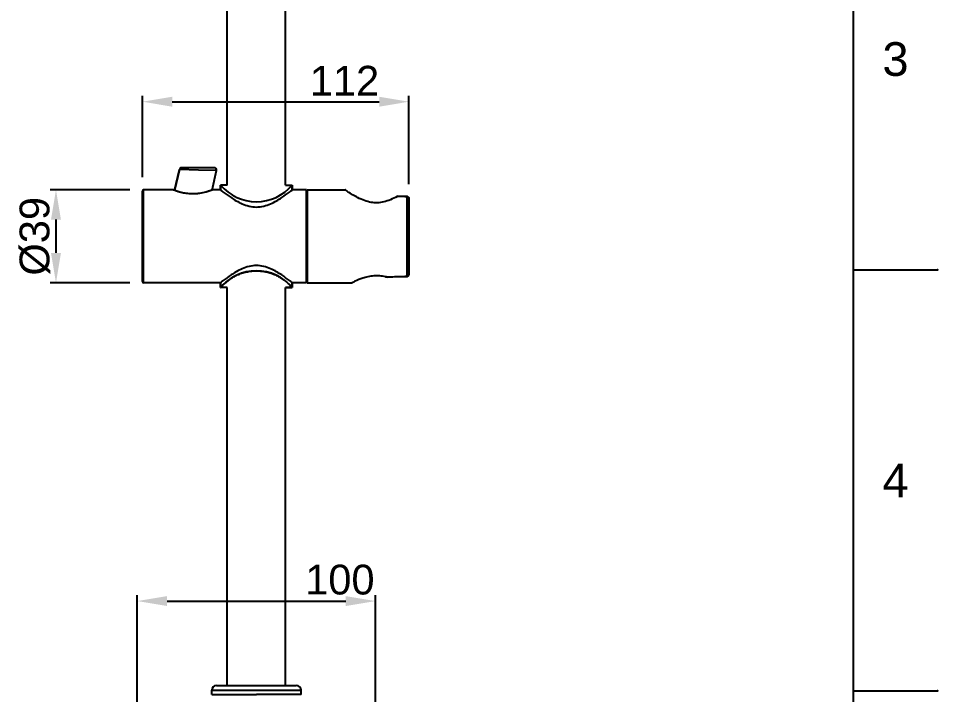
# Model space of a CAD drawing. Header units: millimetres. Extents: x 3856 to 4906, y -261 to 1224.
# Drawn here: x 4519.6 to 4905.5, y 480 to 763.8 of the extents above; entities that cross this region are included whole.
import ezdxf

# ---------------------------------------------------------------- set-up
doc = ezdxf.new("R2010")
doc.units = ezdxf.units.MM
doc.header["$LTSCALE"] = 0.1
doc.layers.add('02___PRT_ALL_AXES', color=7, linetype='Continuous')
doc.styles.get("Standard").update_dxf_attribs({"font": 'arial.ttf'})
doc.dimstyles.new('STANDARD-2', dxfattribs={"dimscale": 5, "dimtxt": 2.5, "dimasz": 2.5, "dimexe": 0.5, "dimexo": 0.5, "dimgap": 0.5, "dimtad": 1, "dimzin": 12, "dimdsep": 46, "dimtxsty": 'Standard', "dimcen": 0.09, "dimclrd": 1, "dimclre": 1, "dimadec": 0, "dimazin": 0, "dimtp": 0.01, "dimtm": 0.01, "dimtfac": 1, "dimtofl": 0, "dimtmove": 0, "dimatfit": 3, "dimldrblk": 'DOT', "dimfxl": 0, "dimtolj": 1, "dimarcsym": 0})

# ---------------------------------------------------------------- blocks, each defined once
blk = doc.blocks.new('*D172')
at = {"color": 3, "lineweight": -2}
for p, q in [((4566.38, 691.86), (4532.93, 691.86)), ((4535.43, 679.36), (4535.43, 665.36)), ((4566.38, 652.86), (4532.93, 652.86))]:
    blk.add_line(p, q, dxfattribs=at)
at = {"color": 3}
for points in [[(4533.34, 679.36), (4537.51, 679.36), (4535.43, 691.86)], [(4533.34, 665.36), (4537.51, 665.36), (4535.43, 652.86)]]:
    blk.add_solid(points, dxfattribs=at)
at = {"layer": 'Defpoints', "color": 0}
for p in [(4568.88, 691.86), (4535.43, 652.86), (4568.88, 652.86)]:
    blk.add_point(p, dxfattribs=at)
at = {"color": 0, "insert": (4520.15, 672.36), "char_height": 12.5, "attachment_point": 2, "rotation": 90}
blk.add_mtext('\\A1;%%c39', dxfattribs=at)
blk = doc.blocks.new('_Dot')
at = {"color": 0, "linetype": 'ByBlock', "lineweight": -2}
blk.add_line((-0.5, 0), (-1, 0), dxfattribs=at)
at = {"color": 0, "linetype": 'ByBlock', "const_width": 0.5}
blk.add_lwpolyline([(-0.25, 0, 1), (0.25, 0, 1)], format="xyb", close=True, dxfattribs=at)
blk = doc.blocks.new('*D177')
at = {"color": 3, "lineweight": -2}
for p, q in [((4571.71, 697.19), (4571.71, 731.35)), ((4683.61, 694.17), (4683.61, 731.35)), ((4584.21, 728.85), (4671.11, 728.85))]:
    blk.add_line(p, q, dxfattribs=at)
at = {"color": 3}
for points in [[(4584.21, 730.93), (4584.21, 726.76), (4571.71, 728.85)], [(4671.11, 730.93), (4671.11, 726.76), (4683.61, 728.85)]]:
    blk.add_solid(points, dxfattribs=at)
at = {"layer": 'Defpoints', "color": 0}
for p in [(4683.61, 728.85), (4571.71, 694.69), (4683.61, 691.67)]:
    blk.add_point(p, dxfattribs=at)
at = {"color": 0, "insert": (4656.55, 743.9), "char_height": 12.5, "attachment_point": 2}
blk.add_mtext('\\A1;112', dxfattribs=at)
blk = doc.blocks.new('*D179')
at = {"color": 3, "lineweight": -2}
for p, q in [((4569.57, 467.84), (4569.57, 521.74)), ((4669.55, 467.94), (4669.55, 521.74)), ((4582.07, 519.24), (4657.05, 519.24))]:
    blk.add_line(p, q, dxfattribs=at)
at = {"color": 3}
for points in [[(4582.07, 521.32), (4582.07, 517.16), (4569.57, 519.24)], [(4657.05, 521.32), (4657.05, 517.16), (4669.55, 519.24)]]:
    blk.add_solid(points, dxfattribs=at)
at = {"layer": 'Defpoints', "color": 0}
for p in [(4669.55, 519.24), (4569.57, 465.34), (4669.55, 465.44)]:
    blk.add_point(p, dxfattribs=at)
at = {"color": 0, "insert": (4654.61, 534.51), "char_height": 12.5, "attachment_point": 2}
blk.add_mtext('\\A1;100', dxfattribs=at)

msp = doc.modelspace()

# ---------------------------------------------------------------- linework, layer by layer
for p, q in [((4870.187, -225.568), (4870.187, 1188.574)), ((4870.187, 658.271), (4905.54, 658.271)), ((4870.187, 481.503), (4905.54, 481.503))]:
    msp.add_line(p, q)
at = {"color": 7, "linetype": 'Continuous'}
for p, q in [((4602.812, 483.78), (4605.813, 483.782)), ((4605.813, 483.782), (4619.56, 483.784)), ((4619.56, 483.784), (4633.312, 483.782)), ((4619.56, 483.784), (4636.255, 483.78)), ((4633.312, 483.782), (4636.057, 483.781)), ((4636.057, 483.781), (4636.312, 483.78)), ((4600.812, 479.98), (4600.812, 481.78)), ((4600.813, 479.98), (4601.563, 479.981)), ((4601.563, 479.981), (4604.901, 479.983)), ((4604.901, 479.983), (4619.56, 479.985)), ((4634.562, 479.983), (4619.56, 479.985)), ((4637.562, 479.981), (4634.562, 479.983)), ((4638.312, 479.98), (4637.562, 479.981)), ((4638.312, 479.98), (4638.312, 481.78))]:
    msp.add_line(p, q, dxfattribs=at)
at = {"color": 9, "linetype": 'Continuous'}
for p, q in [((4600.812, 481.78), (4619.56, 481.785)), ((4619.56, 481.785), (4638.312, 481.78))]:
    msp.add_line(p, q, dxfattribs=at)
at = {"color": 7, "linetype": 'Continuous'}
for centre, start, end in [((4602.812, 481.78), 90, 180), ((4636.312, 481.78), 0, 90)]:
    msp.add_arc(centre, 2, start, end, dxfattribs=at)
for p in [(4905.54, 658.271), (4905.54, 481.503)]:
    msp.add_point(p)
at = {"layer": '02___PRT_ALL_AXES', "color": 7, "linetype": 'Continuous'}
for p, q in [((4607.31, 693.858), (4607.31, 835.938)), ((4631.81, 693.858), (4631.81, 835.937)), ((4587.225, 700.383), (4585.197, 691.599)), ((4585.197, 691.599), (4587.225, 700.383)), ((4595.255, 700.152), (4587.225, 700.383)), ((4596.68, 701.158), (4588.199, 701.158)), ((4602.824, 699.933), (4595.255, 700.152)), ((4600.935, 691.752), (4602.824, 699.933)), ((4601.671, 701.157), (4601.578, 701.157)), ((4601.861, 701.158), (4601.654, 701.158)), ((4601.811, 701.157), (4601.671, 701.157)), ((4601.862, 701.157), (4601.811, 701.157)), ((4601.889, 701.158), (4601.861, 701.158)), ((4601.889, 701.158), (4601.862, 701.157)), ((4571.71, 653.359), (4571.71, 691.358)), ((4572.21, 652.858), (4572.21, 691.858)), ((4584.51, 691.858), (4572.21, 691.858)), ((4584.611, 691.819), (4584.51, 691.858)), ((4601.21, 691.858), (4600.964, 691.763)), ((4601.21, 691.858), (4601.109, 691.819)), ((4604.41, 691.858), (4601.21, 691.858)), ((4604.56, 693.858), (4604.56, 691.742)), ((4604.56, 691.742), (4604.56, 693.858)), ((4607.31, 693.858), (4604.56, 693.858)), ((4631.81, 693.858), (4634.56, 693.858)), ((4634.56, 693.858), (4634.56, 691.742)), ((4634.56, 691.742), (4634.56, 693.858)), ((4640.61, 691.858), (4634.71, 691.858)), ((4640.61, 652.858), (4640.61, 691.858)), ((4640.91, 691.858), (4640.91, 652.858)), ((4640.91, 691.858), (4656.817, 691.858)), ((4640.91, 691.858), (4656.817, 691.858)), ((4640.61, 689.508), (4640.91, 689.508)), ((4681.416, 689.086), (4678.905, 689.166)), ((4682.933, 689.038), (4681.412, 689.087)), ((4682.91, 655.607), (4682.91, 688.933)), ((4683.61, 688.338), (4683.61, 656.208)), ((4604.41, 652.858), (4572.21, 652.858)), ((4604.56, 652.975), (4604.56, 650.858)), ((4604.56, 650.858), (4604.56, 652.975)), ((4634.56, 652.975), (4634.56, 650.858)), ((4634.56, 650.858), (4634.56, 652.975)), ((4640.61, 652.858), (4634.71, 652.858)), ((4640.61, 655.208), (4640.91, 655.208)), ((4640.91, 652.858), (4659.81, 652.858)), ((4673.749, 655.318), (4674.421, 655.339)), ((4674.424, 655.25), (4676.815, 655.321)), ((4676.811, 655.32), (4679.942, 655.415)), ((4679.937, 655.415), (4682.932, 655.508)), ((4607.31, 650.858), (4604.56, 650.858)), ((4607.31, 650.858), (4604.56, 650.858)), ((4607.31, 483.783), (4607.31, 650.858)), ((4631.81, 483.781), (4631.81, 650.858)), ((4634.56, 650.858), (4631.81, 650.858)), ((4631.81, 650.858), (4634.56, 650.858))]:
    msp.add_line(p, q, dxfattribs=at)
msp.add_lwpolyline([(4601.654, 701.158), (4600.368, 701.157), (4599.579, 701.157), (4598.668, 701.157), (4596.68, 701.158)], dxfattribs=at)
for centre, radius, start, end in [((4588.199, 700.158), 1, 90.00004, 167.00001), ((4601.849, 700.158), 1, 347.00001, 87.70987), ((4572.21, 691.358), 0.5, 90, 180), ((4619.56, 706.43), 19.571, 219.96652, 320.03348), ((4682.91, 688.34), 0.698, 84.24726, 88.16226), ((4682.91, 688.338), 0.7, 0.00383, 84.25215), ((4619.56, 638.287), 19.571, 39.96652, 140.03348), ((4682.91, 656.208), 0.7, 276.15428, 359.99621), ((4683.086, 656.209), 0.524, 344.08098, 359.92251), ((4572.21, 653.358), 0.5, 180, 270), ((4545.384, 4880.519), 4227.15, 271.749267, 271.864384), ((4682.91, 656.206), 0.698, 271.79297, 276.15856)]:
    msp.add_arc(centre, radius, start, end, dxfattribs=at)
for points, knots in [([(4601.578, 701.157), (4600.966, 701.155), (4599.333, 701.151), (4597.7, 701.158), (4596.68, 701.158)], [0, 0, 0, 0, 0.3747467, 1, 1, 1, 1]), ([(4600.964, 691.763), (4599.858, 691.338), (4597.841, 690.696), (4594.774, 690.166), (4591.883, 690.092), (4589.13, 690.442), (4586.683, 691.065), (4585.209, 691.581), (4584.51, 691.858)], [0, 0, 0, 0, 0.2107452, 0.3748834, 0.551806, 0.7226684, 0.8663912, 1, 1, 1, 1]), ([(4601.109, 691.819), (4601.103, 691.816), (4601.056, 691.798), (4600.942, 691.754), (4600.643, 691.641), (4600.22, 691.486), (4599.682, 691.304), (4599.228, 691.158), (4598.742, 691.011), (4598.039, 690.816), (4597.051, 690.577), (4595.73, 690.337), (4594.323, 690.179), (4592.874, 690.124), (4591.426, 690.177), (4590.017, 690.333), (4588.69, 690.572), (4587.692, 690.813), (4586.984, 691.01), (4586.494, 691.157), (4586.038, 691.304), (4585.499, 691.487), (4585.076, 691.641), (4584.777, 691.754), (4584.664, 691.798), (4584.618, 691.816), (4584.611, 691.819)], [0, 0, 0, 0, 0.0052687, 0.036194, 0.0671193, 0.12897, 0.1598953, 0.1908206, 0.2217459, 0.2526712, 0.3145218, 0.3763724, 0.4382231, 0.5000737, 0.5619243, 0.6237749, 0.6856256, 0.7474762, 0.7784015, 0.8093268, 0.8402521, 0.8711774, 0.933028, 0.9639534, 0.9948787, 1, 1, 1, 1]), ([(4604.41, 691.858), (4604.822, 691.539), (4606.296, 690.411), (4608.506, 688.834), (4611.171, 687.186), (4613.664, 685.908), (4616.481, 684.904), (4619.56, 684.499), (4622.639, 684.904), (4625.456, 685.908), (4627.949, 687.186), (4630.614, 688.834), (4632.824, 690.411), (4634.298, 691.539), (4634.71, 691.858)], [0, 0, 0, 0, 0.0458218, 0.1630987, 0.2384159, 0.3210101, 0.4089216, 0.5, 0.5910783, 0.6789899, 0.7615841, 0.8369013, 0.9541782, 1, 1, 1, 1]), ([(4657.917, 691.086), (4657.828, 691.147), (4657.663, 691.26), (4657.436, 691.418), (4657.247, 691.552), (4657.094, 691.66), (4656.989, 691.735), (4656.922, 691.783), (4656.885, 691.81), (4656.857, 691.829), (4656.836, 691.847), (4656.825, 691.85), (4656.818, 691.86), (4656.817, 691.858)], [0, 0, 0, 0, 0.2402201, 0.4458421, 0.6178512, 0.7571326, 0.8643531, 0.9061391, 0.9401481, 0.9664595, 0.9851523, 0.9963059, 1, 1, 1, 1]), ([(4678.685, 689.072), (4677.776, 688.564), (4675.946, 687.649), (4673.148, 686.713), (4670.383, 686.332), (4667.638, 686.516), (4664.835, 687.269), (4661.519, 688.756), (4659.25, 690.172), (4657.917, 691.086)], [0, 0, 0, 0, 0.1400463, 0.2743498, 0.3948102, 0.5127889, 0.6417226, 0.7826585, 1, 1, 1, 1]), ([(4678.686, 689.072), (4678.729, 689.097), (4678.789, 689.129), (4678.863, 689.158), (4678.893, 689.166), (4678.905, 689.166)], [0, 0, 0, 0, 0.6173468, 0.8460407, 1, 1, 1, 1]), ([(4682.91, 688.933), (4682.911, 688.948), (4682.913, 688.974), (4682.92, 689.008), (4682.925, 689.026), (4682.93, 689.038), (4682.933, 689.038)], [0, 0, 0, 0, 0.4182867, 0.7283467, 0.9220801, 1, 1, 1, 1]), ([(4682.91, 688.933), (4683.06, 688.933), (4683.29, 688.869), (4683.506, 688.671), (4683.571, 688.544), (4683.59, 688.479)], [0, 0, 0, 0, 0.5199002, 0.7661424, 1, 1, 1, 1]), ([(4634.71, 652.858), (4634.298, 653.178), (4632.824, 654.306), (4630.614, 655.883), (4627.949, 657.53), (4625.456, 658.809), (4622.639, 659.812), (4619.56, 660.218), (4616.481, 659.812), (4613.664, 658.809), (4611.171, 657.53), (4608.506, 655.883), (4606.296, 654.306), (4604.822, 653.178), (4604.41, 652.858)], [0, 0, 0, 0, 0.0458217, 0.1630986, 0.2384158, 0.3210101, 0.4089217, 0.5, 0.5910784, 0.67899, 0.7615842, 0.8369014, 0.9541783, 1, 1, 1, 1]), ([(4682.91, 655.607), (4683.06, 655.607), (4683.291, 655.671), (4683.506, 655.872), (4683.571, 655.999), (4683.59, 656.065)], [0, 0, 0, 0, 0.5184285, 0.7650027, 1, 1, 1, 1]), ([(4673.749, 655.318), (4672.958, 655.502), (4671.32, 655.773), (4668.836, 655.8), (4666.44, 655.452), (4663.808, 654.716), (4661.632, 653.797), (4660.204, 653.068), (4659.81, 652.858)], [0, 0, 0, 0, 0.1682714, 0.3426242, 0.5123148, 0.6679523, 0.9075879, 1, 1, 1, 1]), ([(4674.424, 655.25), (4674.368, 655.248), (4674.142, 655.249), (4673.915, 655.28), (4673.749, 655.318)], [0, 0, 0, 0, 0.2473293, 1, 1, 1, 1]), ([(4682.91, 655.607), (4682.911, 655.592), (4682.913, 655.568), (4682.919, 655.536), (4682.925, 655.52), (4682.93, 655.508), (4682.932, 655.508)], [0, 0, 0, 0, 0.4175508, 0.7269028, 0.9207838, 1, 1, 1, 1])]:
    msp.add_open_spline(points, degree=3, knots=knots, dxfattribs=at)
for points in [[(4682.91, 688.933), (4681.502, 688.98), (4680.094, 689.027), (4678.686, 689.072)], [(4683.59, 688.479), (4683.603, 688.433), (4683.61, 688.386), (4683.61, 688.338)], [(4604.56, 650.858), (4604.56, 650.858), (4604.599, 650.905), (4604.778, 651.115), (4605.067, 651.443), (4605.448, 651.852), (4605.91, 652.319), (4606.49, 652.864), (4607.239, 653.506), (4608.238, 654.272), (4609.527, 655.119), (4611.08, 655.959), (4612.872, 656.717), (4614.806, 657.307), (4616.719, 657.683), (4618.622, 657.866), (4620.489, 657.866), (4622.389, 657.685), (4624.302, 657.31), (4626.237, 656.721), (4628.032, 655.962), (4629.588, 655.121), (4630.88, 654.273), (4631.882, 653.506), (4632.631, 652.863), (4633.211, 652.318), (4633.673, 651.851), (4634.053, 651.443), (4634.343, 651.115), (4634.521, 650.905), (4634.56, 650.858), (4634.56, 650.858)]]:
    msp.add_open_spline(points, degree=3, dxfattribs=at)

# ---------------------------------------------------------------- texts
at = {"char_height": 14.141, "attachment_point": 5}
for s, insert in [('3', (4887.864, 746.655)), ('4', (4887.864, 569.887))]:
    msp.add_mtext_dynamic_manual_height_columns(s, width=50, gutter_width=12.5, heights=[0], dxfattribs=dict(at, insert=insert))

# ---------------------------------------------------------------- dimensions: what is measured, and where the dimension line sits
at = {"color": 3}
for base, p1, p2, picture, middle in [((4683.61, 728.848), (4571.71, 694.692), (4683.61, 691.671), '*D177', (4656.552, 728.848)), ((4669.549, 519.241), (4569.567, 465.341), (4669.549, 465.437), '*D179', (4654.612, 519.241))]:
    dim = msp.add_linear_dim(base=base, p1=p1, p2=p2, dimstyle='STANDARD-2', override={"dimdec": 0, "dimclrd": 3, "dimclre": 3}, dxfattribs=at)
    dim.commit()
    dim.dimension.update_dxf_attribs({"geometry": picture, "text_midpoint": middle, "dimtype": 160})
dim = msp.add_linear_dim(base=(4535.426, 652.858), p1=(4568.877, 691.858), p2=(4568.877, 652.858), angle=270, text='%%c<>', dimstyle='STANDARD-2', override={"dimclrd": 3, "dimclre": 3}, dxfattribs=at)
dim.commit()
dim.dimension.update_dxf_attribs({"geometry": '*D172', "text_midpoint": (4535.426, 672.358), "dimtype": 160})

doc.saveas('drawing.dxf')
